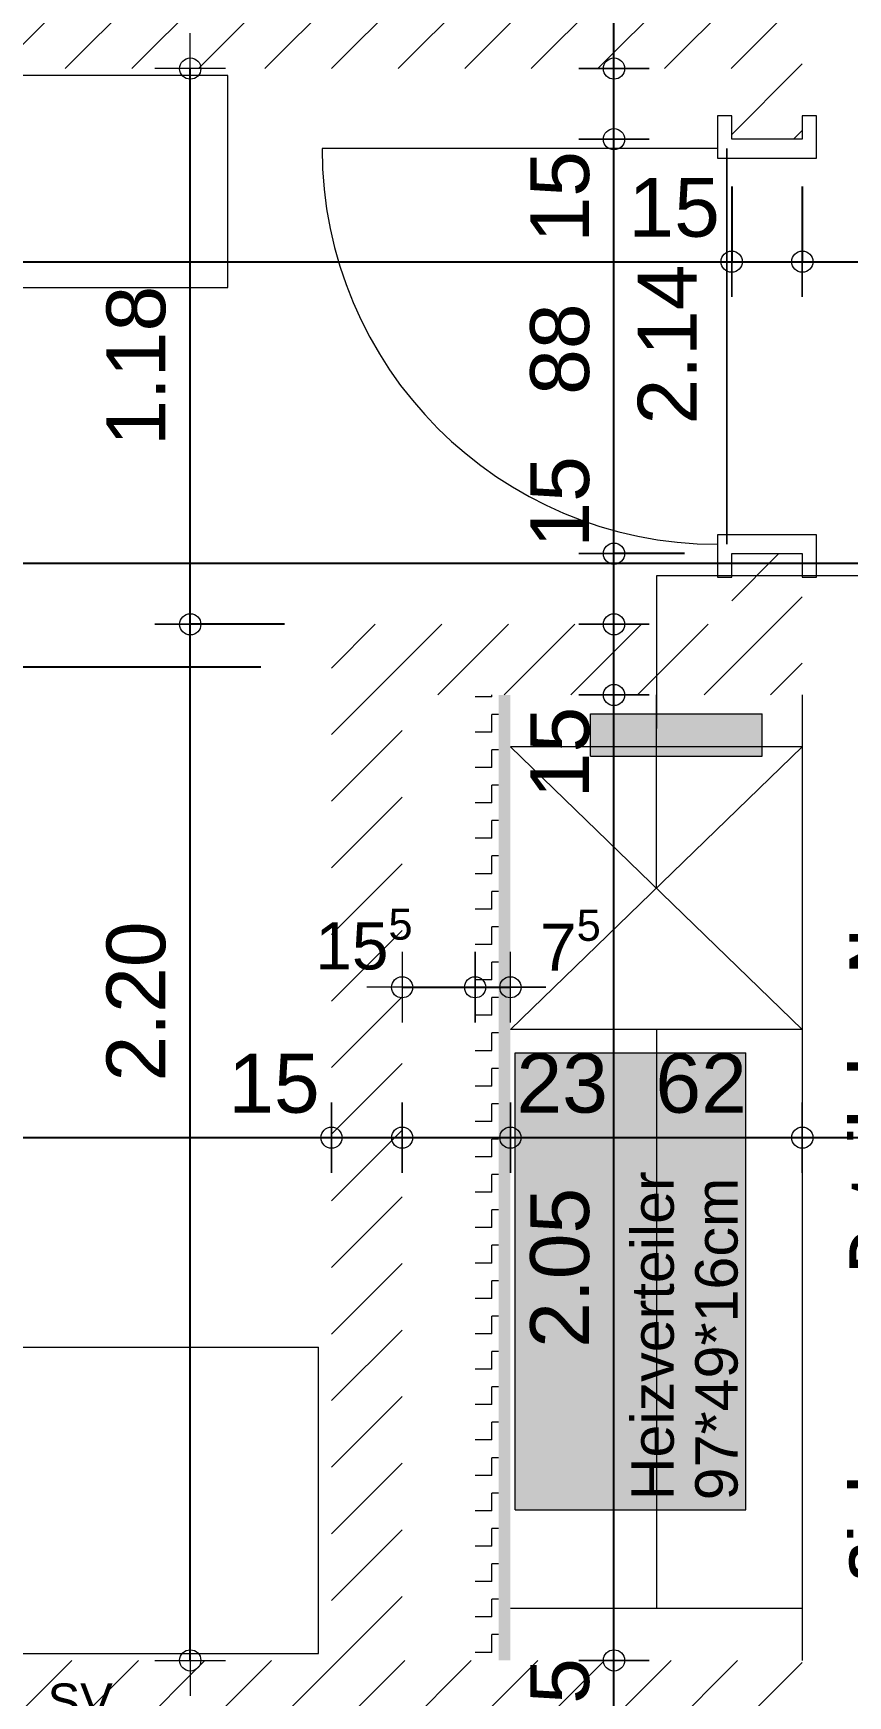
# Model space of a CAD drawing. Header units: metres. Extents: x 2.1 to 55.1, y 135.2 to 164.9.
# Drawn here: x 30.927 to 32.657, y 149.87 to 153.4 of the extents above; entities that cross this region are included whole.
import ezdxf

# ---------------------------------------------------------------- set-up
doc = ezdxf.new("R2010")
doc.units = ezdxf.units.M
doc.header["$PDMODE"] = 65
for name, pattern in [('AUSGEZOGEN', [0]), ('PHANTOM', [63.5, 31.75, -6.35, 6.35, -6.35, 6.35, -6.35]), ('STRICHPUNKT', [25.4, 12.7, -6.35, 0, -6.35]), ('VERDECKT', [9.525, 6.35, -3.175])]:
    doc.linetypes.add(name, pattern=pattern)
doc.layers.add('XR$1$_3808', color=7, linetype='Continuous')
for name, color, linetype, lineweight in [('XR$1$Einbaumoebel', 7, 'AUSGEZOGEN', 18), ('XR$1$Hilfskonstruktion', 180, 'VERDECKT', 13), ('XR$1$Leichtbauwaende', 7, 'AUSGEZOGEN', 18), ('XR$1$Oeffnungsrichtung Tuere', 7, 'AUSGEZOGEN', 13), ('XR$1$Schnittbegrenzung', 7, 'AUSGEZOGEN', 13), ('XR$1$Text Werkplan Ausfuehrung', 7, 'AUSGEZOGEN', 25), ('XR$1$Tuerzarge', 7, 'AUSGEZOGEN', 13), ('XR$1$Wand Mauerwerk tragend', 7, 'AUSGEZOGEN', 35), ('XR$1$Werkplan- Ausfuehrungsmasse', 7, 'AUSGEZOGEN', 13)]:
    doc.layers.add(name, color=color, linetype=linetype, lineweight=lineweight)
for name, color, linetype, lineweight, true_color in [('XR$1$Elektro Text', 7, 'AUSGEZOGEN', 18, 0x656565), ('XR$1$Fachplaner Elektro', 7, 'AUSGEZOGEN', 18, 0x656565), ('XR$1$Fachplaner HLK', 7, 'AUSGEZOGEN', 18, 0x656565), ('XR$1$HLK Text', 7, 'AUSGEZOGEN', 18, 0x656565), ('XR$1$Moebel', 7, 'AUSGEZOGEN', 13, 0xababab), ('XR$1$Sanitaer Text', 7, 'AUSGEZOGEN', 18, 0x656565), ('XR$1$Sanitaer Vermassung', 7, 'AUSGEZOGEN', 18, 0x656565)]:
    doc.layers.add(name, color=color, linetype=linetype, lineweight=lineweight, true_color=true_color)
doc.styles.add('ARIAL', font='ARIAL.TTF')
doc.dimstyles.new('DIMSTYLE_16', dxfattribs={"dimtxt": 0.125, "dimasz": 0.15, "dimexe": 0, "dimexo": 0, "dimgap": 0.0625, "dimtad": 2, "dimdec": 1, "dimlfac": 100, "dimrnd": 0.5, "dimzin": 4, "dimdsep": 46, "dimtxsty": 'ARIAL', "dimblk1": 'ALL_ML_KREIS', "dimblk2": 'ALL_ML_KREIS', "dimsah": 1, "dimcen": 0, "dimclrd": 256, "dimclre": 256, "dimclrt": 256, "dimadec": 0, "dimazin": 0, "dimtfac": 1, "dimtdec": 0, "dimtix": 1, "dimtmove": 2, "dimatfit": 3, "dimfxl": 0, "dimtvp": 1.2, "dimtzin": 0, "dimlwd": 0, "dimlwe": -1, "dimarcsym": 0})
doc.dimstyles.new('DIMSTYLE_18', dxfattribs={"dimtxt": 0.125, "dimasz": 0.15, "dimexe": 0, "dimexo": 0, "dimgap": 0.0625, "dimtad": 2, "dimrnd": 0.005, "dimzin": 4, "dimdsep": 46, "dimtxsty": 'ARIAL', "dimblk1": 'ALL_ML_KREIS', "dimblk2": 'ALL_ML_KREIS', "dimsah": 1, "dimcen": 0, "dimclrd": 256, "dimclre": 256, "dimclrt": 256, "dimadec": 0, "dimazin": 0, "dimtfac": 1, "dimtdec": 0, "dimtix": 1, "dimtmove": 2, "dimatfit": 3, "dimfxl": 0, "dimtzin": 0, "dimlwd": 0, "dimlwe": -1, "dimarcsym": 0})
doc.dimstyles.new('DIMSTYLE_26', dxfattribs={"dimtxt": 0.125, "dimasz": 0.15, "dimexe": 0, "dimexo": 0, "dimgap": 0.0625, "dimtad": 2, "dimdec": 1, "dimlfac": 100, "dimrnd": 0.5, "dimzin": 4, "dimdsep": 46, "dimtxsty": 'ARIAL', "dimblk1": 'ALL_ML_KREIS', "dimblk2": 'ALL_ML_KREIS', "dimsah": 1, "dimcen": 0, "dimclrd": 256, "dimclre": 256, "dimclrt": 256, "dimadec": 0, "dimazin": 0, "dimtfac": 1, "dimtdec": 0, "dimtix": 1, "dimtmove": 2, "dimatfit": 3, "dimfxl": 0, "dimtzin": 0, "dimlwd": 0, "dimlwe": -1, "dimarcsym": 0})
doc.dimstyles.new('DIMSTYLE_3', dxfattribs={"dimtxt": 0.1, "dimasz": 0.15, "dimexe": 0, "dimexo": 0, "dimgap": 0.05, "dimtad": 2, "dimdec": 1, "dimlfac": 100, "dimrnd": 0.5, "dimzin": 4, "dimdsep": 46, "dimtxsty": 'ARIAL', "dimblk1": 'ALL_ML_KREIS', "dimblk2": 'ALL_ML_KREIS', "dimsah": 1, "dimcen": 0, "dimclrd": 240, "dimclre": 240, "dimclrt": 240, "dimadec": 0, "dimazin": 0, "dimtfac": 1, "dimtdec": 0, "dimtix": 1, "dimtmove": 2, "dimatfit": 3, "dimfxl": 0, "dimtvp": 1.2, "dimtzin": 0, "dimlwd": 0, "dimlwe": 13, "dimarcsym": 0})
pattern_1 = [(45, (0, 0), (-0.14142136, 0.14142136), []), (45, (-0.07071, 0.07071), (-0.14142136, 0.14142136), [])]

# ---------------------------------------------------------------- blocks, each defined once
blk = doc.blocks.new('ALL_ML_KREIS')
at = {"color": 0, "linetype": 'ByBlock', "lineweight": -2}
for p, q in [((0, -0.5), (0, 0.5)), ((-1, 0), (0.5, 0))]:
    blk.add_line(p, q, dxfattribs=at)
blk.add_circle((0, 0), 0.15, dxfattribs=at)
blk = doc.blocks.new('*D110')
at = {"layer": 'DEFPOINTS', "transparency": 33554687}
for p in [(31.0909, 153.4747), (30.7909, 153.3247), (32.4109, 153.3247)]:
    blk.add_point(p, dxfattribs=at)
at = {"layer": 'XR$1$Werkplan- Ausfuehrungsmasse', "lineweight": -2, "transparency": 33554687}
for p, q in [((30.7909, 153.4747), (30.7909, 153.4747)), ((30.7909, 153.3247), (30.7909, 153.4747)), ((30.7909, 153.3247), (30.7909, 153.3247))]:
    blk.add_line(p, q, dxfattribs=at)
at = {"layer": 'XR$1$Werkplan- Ausfuehrungsmasse', "transparency": 33554687, "xscale": 0.15, "yscale": 0.15, "zscale": 0.15}
for p, rotation in [((30.7909, 153.4747), 90), ((30.7909, 153.3247), 270)]:
    blk.add_blockref('ALL_ML_KREIS', p, dxfattribs=dict(at, rotation=rotation))
at = {"layer": 'XR$1$Werkplan- Ausfuehrungsmasse', "transparency": 33554687, "insert": (30.6763, 153.2025), "char_height": 0.125, "width": 0.5, "attachment_point": 5, "rotation": 90, "style": 'ARIAL'}
blk.add_mtext('\\A1;{\\A1;{15\\H0.082500;\\S^ ;}}', dxfattribs=at)
blk = doc.blocks.new('*D114')
at = {"layer": 'DEFPOINTS', "transparency": 33554687}
for p in [(31.5609, 152.1447), (31.2609, 149.9447), (31.5609, 149.9447)]:
    blk.add_point(p, dxfattribs=at)
at = {"layer": 'XR$1$Werkplan- Ausfuehrungsmasse', "lineweight": -2, "transparency": 33554687}
for p, q in [((31.4609, 152.1447), (31.2609, 152.1447)), ((31.2609, 149.9447), (31.2609, 152.1447)), ((31.2609, 149.9447), (31.2609, 149.9447))]:
    blk.add_line(p, q, dxfattribs=at)
at = {"layer": 'XR$1$Werkplan- Ausfuehrungsmasse', "transparency": 33554687, "xscale": 0.15, "yscale": 0.15, "zscale": 0.15}
for p, rotation in [((31.2609, 152.1447), 90), ((31.2609, 149.9447), 270)]:
    blk.add_blockref('ALL_ML_KREIS', p, dxfattribs=dict(at, rotation=rotation))
at = {"layer": 'XR$1$Werkplan- Ausfuehrungsmasse', "transparency": 33554687, "insert": (31.1463, 151.3439), "char_height": 0.125, "width": 0.5, "attachment_point": 5, "rotation": 90, "style": 'ARIAL'}
blk.add_mtext('\\A1;{\\A1;{2.20\\H0.082500;\\S^ ;}}', dxfattribs=at)
blk = doc.blocks.new('*D115')
at = {"layer": 'DEFPOINTS', "transparency": 33554687}
for p in [(32.4109, 153.3247), (31.2609, 152.1447), (31.5609, 152.1447)]:
    blk.add_point(p, dxfattribs=at)
at = {"layer": 'XR$1$Werkplan- Ausfuehrungsmasse', "lineweight": -2, "transparency": 33554687}
for p, q in [((31.2609, 153.3247), (31.2609, 153.3247)), ((31.2609, 152.1447), (31.2609, 153.3247)), ((31.4609, 152.1447), (31.2609, 152.1447))]:
    blk.add_line(p, q, dxfattribs=at)
at = {"layer": 'XR$1$Werkplan- Ausfuehrungsmasse', "transparency": 33554687, "xscale": 0.15, "yscale": 0.15, "zscale": 0.15}
for p, rotation in [((31.2609, 153.3247), 90), ((31.2609, 152.1447), 270)]:
    blk.add_blockref('ALL_ML_KREIS', p, dxfattribs=dict(at, rotation=rotation))
at = {"layer": 'XR$1$Werkplan- Ausfuehrungsmasse', "transparency": 33554687, "insert": (31.1463, 152.6936), "char_height": 0.125, "width": 0.5, "attachment_point": 5, "rotation": 90, "style": 'ARIAL'}
blk.add_mtext('\\A1;{\\A1;{1.18\\H0.082500;\\S^ ;}}', dxfattribs=at)
blk = doc.blocks.new('*D116')
at = {"layer": 'DEFPOINTS', "color": 240, "lineweight": 13, "transparency": 33554687}
for p in [(31.7109, 151.9947), (31.8659, 151.9947), (31.7109, 151.374)]:
    blk.add_point(p, dxfattribs=at)
at = {"layer": 'XR$1$Sanitaer Vermassung', "color": 240, "linetype": 'AUSGEZOGEN', "lineweight": -2, "transparency": 33554687}
for p, q in [((31.7109, 151.374), (31.7109, 151.374)), ((31.8659, 151.374), (31.8659, 151.374))]:
    blk.add_line(p, q, dxfattribs=at)
at = {"layer": 'XR$1$Sanitaer Vermassung', "color": 240, "lineweight": -2, "transparency": 33554687}
blk.add_line((31.7109, 151.374), (31.8659, 151.374), dxfattribs=at)
at = {"layer": 'XR$1$Sanitaer Vermassung', "color": 240, "lineweight": 13, "transparency": 33554687, "xscale": 0.15, "yscale": 0.15, "zscale": 0.15, "rotation": 180}
blk.add_blockref('ALL_ML_KREIS', (31.7109, 151.374), dxfattribs=at)
at = {"layer": 'XR$1$Sanitaer Vermassung', "color": 240, "lineweight": 13, "transparency": 33554687, "xscale": 0.15, "yscale": 0.15, "zscale": 0.15}
blk.add_blockref('ALL_ML_KREIS', (31.8659, 151.374), dxfattribs=at)
at = {"layer": 'XR$1$Sanitaer Vermassung', "color": 240, "lineweight": 13, "transparency": 33554687, "insert": (31.6298, 151.4757), "char_height": 0.1, "width": 0.4, "attachment_point": 5, "style": 'ARIAL'}
blk.add_mtext('\\A1;{\\A1;{15\\H0.066000;\\S5^ ;}}', dxfattribs=at)
blk = doc.blocks.new('*D117')
at = {"layer": 'DEFPOINTS', "color": 240, "lineweight": 13, "transparency": 33554687}
for p in [(31.8659, 151.9947), (31.9409, 151.9947), (31.8659, 151.374)]:
    blk.add_point(p, dxfattribs=at)
at = {"layer": 'XR$1$Sanitaer Vermassung', "color": 240, "linetype": 'AUSGEZOGEN', "lineweight": -2, "transparency": 33554687}
for p, q in [((31.8659, 151.374), (31.8659, 151.374)), ((31.9409, 151.374), (31.9409, 151.374))]:
    blk.add_line(p, q, dxfattribs=at)
at = {"layer": 'XR$1$Sanitaer Vermassung', "color": 240, "lineweight": -2, "transparency": 33554687}
blk.add_line((31.8659, 151.374), (31.9409, 151.374), dxfattribs=at)
at = {"layer": 'XR$1$Sanitaer Vermassung', "color": 240, "lineweight": 13, "transparency": 33554687, "xscale": 0.15, "yscale": 0.15, "zscale": 0.15, "rotation": 180}
blk.add_blockref('ALL_ML_KREIS', (31.8659, 151.374), dxfattribs=at)
at = {"layer": 'XR$1$Sanitaer Vermassung', "color": 240, "lineweight": 13, "transparency": 33554687, "xscale": 0.15, "yscale": 0.15, "zscale": 0.15}
blk.add_blockref('ALL_ML_KREIS', (31.9409, 151.374), dxfattribs=at)
at = {"layer": 'XR$1$Sanitaer Vermassung', "color": 240, "lineweight": 13, "transparency": 33554687, "insert": (32.0684, 151.474), "char_height": 0.1, "width": 0.3, "attachment_point": 5, "style": 'ARIAL'}
blk.add_mtext('\\A1;{\\A1;{7\\H0.066000;\\S5^ ;}}', dxfattribs=at)
blk = doc.blocks.new('*D206')
at = {"layer": 'DEFPOINTS', "transparency": 33554687}
for p in [(32.4109, 153.1747), (28.9109, 152.9147), (28.9109, 152.3247)]:
    blk.add_point(p, dxfattribs=at)
at = {"layer": 'XR$1$Werkplan- Ausfuehrungsmasse', "lineweight": -2, "transparency": 33554687}
for p, q in [((32.4109, 153.0742), (32.4109, 152.9147)), ((28.9109, 152.9147), (28.9109, 152.9147)), ((28.9109, 152.9147), (32.4109, 152.9147))]:
    blk.add_line(p, q, dxfattribs=at)
at = {"layer": 'XR$1$Werkplan- Ausfuehrungsmasse', "transparency": 33554687, "xscale": 0.15, "yscale": 0.15, "zscale": 0.15, "rotation": 180}
blk.add_blockref('ALL_ML_KREIS', (28.9109, 152.9147), dxfattribs=at)
at = {"layer": 'XR$1$Werkplan- Ausfuehrungsmasse', "transparency": 33554687, "xscale": 0.15, "yscale": 0.15, "zscale": 0.15}
blk.add_blockref('ALL_ML_KREIS', (32.4109, 152.9147), dxfattribs=at)
at = {"layer": 'XR$1$Werkplan- Ausfuehrungsmasse', "transparency": 33554687, "insert": (30.6702, 153.0294), "char_height": 0.125, "width": 0.5, "attachment_point": 5, "style": 'ARIAL'}
blk.add_mtext('\\A1;{\\A1;{3.50\\H0.082500;\\S^ ;}}', dxfattribs=at)
blk = doc.blocks.new('*D207')
at = {"layer": 'DEFPOINTS', "transparency": 33554687}
for p in [(32.4109, 153.1747), (32.5609, 153.1747), (32.4109, 152.9147)]:
    blk.add_point(p, dxfattribs=at)
at = {"layer": 'XR$1$Werkplan- Ausfuehrungsmasse', "lineweight": -2, "transparency": 33554687}
for p, q in [((32.4109, 153.0742), (32.4109, 152.9147)), ((32.5609, 153.0742), (32.5609, 152.9147)), ((32.4109, 152.9147), (32.5609, 152.9147))]:
    blk.add_line(p, q, dxfattribs=at)
at = {"layer": 'XR$1$Werkplan- Ausfuehrungsmasse', "transparency": 33554687, "xscale": 0.15, "yscale": 0.15, "zscale": 0.15, "rotation": 180}
blk.add_blockref('ALL_ML_KREIS', (32.4109, 152.9147), dxfattribs=at)
at = {"layer": 'XR$1$Werkplan- Ausfuehrungsmasse', "transparency": 33554687, "xscale": 0.15, "yscale": 0.15, "zscale": 0.15}
blk.add_blockref('ALL_ML_KREIS', (32.5609, 152.9147), dxfattribs=at)
at = {"layer": 'XR$1$Werkplan- Ausfuehrungsmasse', "transparency": 33554687, "insert": (32.2887, 153.0293), "char_height": 0.125, "width": 0.5, "attachment_point": 5, "style": 'ARIAL'}
blk.add_mtext('\\A1;{\\A1;{15\\H0.082500;\\S^ ;}}', dxfattribs=at)
blk = doc.blocks.new('*D208')
at = {"layer": 'DEFPOINTS', "transparency": 33554687}
for p in [(33.7909, 154.0947), (32.5609, 153.1747), (32.5609, 152.9147)]:
    blk.add_point(p, dxfattribs=at)
at = {"layer": 'XR$1$Werkplan- Ausfuehrungsmasse', "lineweight": -2, "transparency": 33554687}
for p, q in [((32.5609, 153.0742), (32.5609, 152.9147)), ((32.5609, 152.9147), (33.7909, 152.9147)), ((33.7909, 152.9147), (33.7909, 152.9147))]:
    blk.add_line(p, q, dxfattribs=at)
at = {"layer": 'XR$1$Werkplan- Ausfuehrungsmasse', "transparency": 33554687, "xscale": 0.15, "yscale": 0.15, "zscale": 0.15, "rotation": 180}
blk.add_blockref('ALL_ML_KREIS', (32.5609, 152.9147), dxfattribs=at)
at = {"layer": 'XR$1$Werkplan- Ausfuehrungsmasse', "transparency": 33554687, "xscale": 0.15, "yscale": 0.15, "zscale": 0.15}
blk.add_blockref('ALL_ML_KREIS', (33.7909, 152.9147), dxfattribs=at)
at = {"layer": 'XR$1$Werkplan- Ausfuehrungsmasse', "transparency": 33554687, "insert": (33.1849, 153.0294), "char_height": 0.125, "width": 0.5, "attachment_point": 5, "style": 'ARIAL'}
blk.add_mtext('\\A1;{\\A1;{1.23\\H0.082500;\\S^ ;}}', dxfattribs=at)
blk = doc.blocks.new('*D449')
at = {"layer": 'DEFPOINTS', "transparency": 33554687}
for p in [(28.9109, 151.0547), (28.9109, 150.9247), (31.5609, 149.9447)]:
    blk.add_point(p, dxfattribs=at)
at = {"layer": 'XR$1$Werkplan- Ausfuehrungsmasse', "lineweight": -2, "transparency": 33554687}
for p, q in [((28.9109, 151.0547), (28.9109, 151.0547)), ((28.9109, 151.0547), (31.5609, 151.0547)), ((31.5609, 151.0547), (31.5609, 151.0547))]:
    blk.add_line(p, q, dxfattribs=at)
at = {"layer": 'XR$1$Werkplan- Ausfuehrungsmasse', "transparency": 33554687, "xscale": 0.15, "yscale": 0.15, "zscale": 0.15, "rotation": 180}
blk.add_blockref('ALL_ML_KREIS', (28.9109, 151.0547), dxfattribs=at)
at = {"layer": 'XR$1$Werkplan- Ausfuehrungsmasse', "transparency": 33554687, "xscale": 0.15, "yscale": 0.15, "zscale": 0.15}
blk.add_blockref('ALL_ML_KREIS', (31.5609, 151.0547), dxfattribs=at)
at = {"layer": 'XR$1$Werkplan- Ausfuehrungsmasse', "transparency": 33554687, "insert": (30.392, 151.1693), "char_height": 0.125, "width": 0.5, "attachment_point": 5, "style": 'ARIAL'}
blk.add_mtext('\\A1;{\\A1;{2.65\\H0.082500;\\S^ ;}}', dxfattribs=at)
blk = doc.blocks.new('*D450')
at = {"layer": 'DEFPOINTS', "transparency": 33554687}
for p in [(31.7109, 151.9947), (31.5609, 151.0547), (31.5609, 149.9447)]:
    blk.add_point(p, dxfattribs=at)
at = {"layer": 'XR$1$Werkplan- Ausfuehrungsmasse', "lineweight": -2, "transparency": 33554687}
for p, q in [((31.5609, 151.0547), (31.5609, 151.0547)), ((31.5609, 151.0547), (31.7109, 151.0547)), ((31.7109, 151.0547), (31.7109, 151.0547))]:
    blk.add_line(p, q, dxfattribs=at)
at = {"layer": 'XR$1$Werkplan- Ausfuehrungsmasse', "transparency": 33554687, "xscale": 0.15, "yscale": 0.15, "zscale": 0.15, "rotation": 180}
blk.add_blockref('ALL_ML_KREIS', (31.5609, 151.0547), dxfattribs=at)
at = {"layer": 'XR$1$Werkplan- Ausfuehrungsmasse', "transparency": 33554687, "xscale": 0.15, "yscale": 0.15, "zscale": 0.15}
blk.add_blockref('ALL_ML_KREIS', (31.7109, 151.0547), dxfattribs=at)
at = {"layer": 'XR$1$Werkplan- Ausfuehrungsmasse', "transparency": 33554687, "insert": (31.4387, 151.1693), "char_height": 0.125, "width": 0.5, "attachment_point": 5, "style": 'ARIAL'}
blk.add_mtext('\\A1;{\\A1;{15\\H0.082500;\\S^ ;}}', dxfattribs=at)
blk = doc.blocks.new('*D451')
at = {"layer": 'DEFPOINTS', "transparency": 33554687}
for p in [(31.7109, 151.9947), (31.9409, 151.9947), (31.7109, 151.0547)]:
    blk.add_point(p, dxfattribs=at)
at = {"layer": 'XR$1$Werkplan- Ausfuehrungsmasse', "lineweight": -2, "transparency": 33554687}
for p, q in [((31.7109, 151.0547), (31.7109, 151.0547)), ((31.7109, 151.0547), (31.9409, 151.0547)), ((31.9409, 151.0547), (31.9409, 151.0547))]:
    blk.add_line(p, q, dxfattribs=at)
at = {"layer": 'XR$1$Werkplan- Ausfuehrungsmasse', "transparency": 33554687, "xscale": 0.15, "yscale": 0.15, "zscale": 0.15, "rotation": 180}
blk.add_blockref('ALL_ML_KREIS', (31.7109, 151.0547), dxfattribs=at)
at = {"layer": 'XR$1$Werkplan- Ausfuehrungsmasse', "transparency": 33554687, "xscale": 0.15, "yscale": 0.15, "zscale": 0.15}
blk.add_blockref('ALL_ML_KREIS', (31.9409, 151.0547), dxfattribs=at)
at = {"layer": 'XR$1$Werkplan- Ausfuehrungsmasse', "transparency": 33554687, "insert": (32.0509, 151.1694), "char_height": 0.125, "width": 0.5, "attachment_point": 5, "style": 'ARIAL'}
blk.add_mtext('\\A1;{\\A1;{23\\H0.082500;\\S^ ;}}', dxfattribs=at)
blk = doc.blocks.new('*D452')
at = {"layer": 'DEFPOINTS', "transparency": 33554687}
for p in [(31.9409, 151.9947), (32.5609, 151.9947), (31.9409, 151.0547)]:
    blk.add_point(p, dxfattribs=at)
at = {"layer": 'XR$1$Werkplan- Ausfuehrungsmasse', "lineweight": -2, "transparency": 33554687}
for p, q in [((31.9409, 151.0547), (31.9409, 151.0547)), ((31.9409, 151.0547), (32.5609, 151.0547)), ((32.5609, 151.0547), (32.5609, 151.0547))]:
    blk.add_line(p, q, dxfattribs=at)
at = {"layer": 'XR$1$Werkplan- Ausfuehrungsmasse', "transparency": 33554687, "xscale": 0.15, "yscale": 0.15, "zscale": 0.15, "rotation": 180}
blk.add_blockref('ALL_ML_KREIS', (31.9409, 151.0547), dxfattribs=at)
at = {"layer": 'XR$1$Werkplan- Ausfuehrungsmasse', "transparency": 33554687, "xscale": 0.15, "yscale": 0.15, "zscale": 0.15}
blk.add_blockref('ALL_ML_KREIS', (32.5609, 151.0547), dxfattribs=at)
at = {"layer": 'XR$1$Werkplan- Ausfuehrungsmasse', "transparency": 33554687, "insert": (32.3459, 151.1693), "char_height": 0.125, "width": 0.5, "attachment_point": 5, "style": 'ARIAL'}
blk.add_mtext('\\A1;{\\A1;{62\\H0.082500;\\S^ ;}}', dxfattribs=at)
blk = doc.blocks.new('*D453')
at = {"layer": 'DEFPOINTS', "transparency": 33554687}
for p in [(32.5609, 151.9947), (32.5609, 151.0547), (33.7909, 150.9247)]:
    blk.add_point(p, dxfattribs=at)
at = {"layer": 'XR$1$Werkplan- Ausfuehrungsmasse', "lineweight": -2, "transparency": 33554687}
for p, q in [((32.5609, 151.0547), (32.5609, 151.0547)), ((32.5609, 151.0547), (33.7909, 151.0547)), ((33.7909, 151.0547), (33.7909, 151.0547))]:
    blk.add_line(p, q, dxfattribs=at)
at = {"layer": 'XR$1$Werkplan- Ausfuehrungsmasse', "transparency": 33554687, "xscale": 0.15, "yscale": 0.15, "zscale": 0.15, "rotation": 180}
blk.add_blockref('ALL_ML_KREIS', (32.5609, 151.0547), dxfattribs=at)
at = {"layer": 'XR$1$Werkplan- Ausfuehrungsmasse', "transparency": 33554687, "xscale": 0.15, "yscale": 0.15, "zscale": 0.15}
blk.add_blockref('ALL_ML_KREIS', (33.7909, 151.0547), dxfattribs=at)
at = {"layer": 'XR$1$Werkplan- Ausfuehrungsmasse', "transparency": 33554687, "insert": (33.1849, 151.1694), "char_height": 0.125, "width": 0.5, "attachment_point": 5, "style": 'ARIAL'}
blk.add_mtext('\\A1;{\\A1;{1.23\\H0.082500;\\S^ ;}}', dxfattribs=at)
blk = doc.blocks.new('*D660')
at = {"layer": 'DEFPOINTS', "transparency": 33554687}
for p in [(32.5404, 149.9447), (32.1609, 149.7947), (32.5609, 149.7947)]:
    blk.add_point(p, dxfattribs=at)
at = {"layer": 'XR$1$Werkplan- Ausfuehrungsmasse', "lineweight": -2, "transparency": 33554687}
for p, q in [((32.1609, 149.9447), (32.1609, 149.9447)), ((32.1609, 149.7947), (32.1609, 149.9447)), ((32.1609, 149.7947), (32.1609, 149.7947))]:
    blk.add_line(p, q, dxfattribs=at)
at = {"layer": 'XR$1$Werkplan- Ausfuehrungsmasse', "transparency": 33554687, "xscale": 0.15, "yscale": 0.15, "zscale": 0.15}
for p, rotation in [((32.1609, 149.9447), 90), ((32.1609, 149.7947), 270)]:
    blk.add_blockref('ALL_ML_KREIS', p, dxfattribs=dict(at, rotation=rotation))
at = {"layer": 'XR$1$Werkplan- Ausfuehrungsmasse', "transparency": 33554687, "insert": (32.0463, 149.8525), "char_height": 0.125, "width": 0.5, "attachment_point": 5, "rotation": 90, "style": 'ARIAL'}
blk.add_mtext('\\A1;{\\A1;{15\\H0.082500;\\S^ ;}}', dxfattribs=at)
blk = doc.blocks.new('*D661')
at = {"layer": 'DEFPOINTS', "transparency": 33554687}
for p in [(32.5609, 151.9947), (32.1609, 149.9447), (32.5404, 149.9447)]:
    blk.add_point(p, dxfattribs=at)
at = {"layer": 'XR$1$Werkplan- Ausfuehrungsmasse', "lineweight": -2, "transparency": 33554687}
for p, q in [((32.1609, 151.9947), (32.1609, 151.9947)), ((32.1609, 149.9447), (32.1609, 151.9947)), ((32.1609, 149.9447), (32.1609, 149.9447))]:
    blk.add_line(p, q, dxfattribs=at)
at = {"layer": 'XR$1$Werkplan- Ausfuehrungsmasse', "transparency": 33554687, "xscale": 0.15, "yscale": 0.15, "zscale": 0.15}
for p, rotation in [((32.1609, 151.9947), 90), ((32.1609, 149.9447), 270)]:
    blk.add_blockref('ALL_ML_KREIS', p, dxfattribs=dict(at, rotation=rotation))
at = {"layer": 'XR$1$Werkplan- Ausfuehrungsmasse', "transparency": 33554687, "insert": (32.0463, 150.7783), "char_height": 0.125, "width": 0.5, "attachment_point": 5, "rotation": 90, "style": 'ARIAL'}
blk.add_mtext('\\A1;{\\A1;{2.05\\H0.082500;\\S^ ;}}', dxfattribs=at)
blk = doc.blocks.new('*D662')
at = {"layer": 'DEFPOINTS', "transparency": 33554687}
for p in [(32.4109, 152.1447), (32.1609, 151.9947), (32.5609, 151.9947)]:
    blk.add_point(p, dxfattribs=at)
at = {"layer": 'XR$1$Werkplan- Ausfuehrungsmasse', "lineweight": -2, "transparency": 33554687}
for p, q in [((32.1609, 152.1447), (32.1609, 152.1447)), ((32.1609, 151.9947), (32.1609, 152.1447)), ((32.1609, 151.9947), (32.1609, 151.9947))]:
    blk.add_line(p, q, dxfattribs=at)
at = {"layer": 'XR$1$Werkplan- Ausfuehrungsmasse', "transparency": 33554687, "xscale": 0.15, "yscale": 0.15, "zscale": 0.15}
for p, rotation in [((32.1609, 152.1447), 90), ((32.1609, 151.9947), 270)]:
    blk.add_blockref('ALL_ML_KREIS', p, dxfattribs=dict(at, rotation=rotation))
at = {"layer": 'XR$1$Werkplan- Ausfuehrungsmasse', "transparency": 33554687, "insert": (32.0463, 151.8725), "char_height": 0.125, "width": 0.5, "attachment_point": 5, "rotation": 90, "style": 'ARIAL'}
blk.add_mtext('\\A1;{\\A1;{15\\H0.082500;\\S^ ;}}', dxfattribs=at)
blk = doc.blocks.new('*D663')
at = {"layer": 'DEFPOINTS', "transparency": 33554687}
for p in [(32.4109, 152.2947), (32.1609, 152.1447), (32.4109, 152.1447)]:
    blk.add_point(p, dxfattribs=at)
at = {"layer": 'XR$1$Werkplan- Ausfuehrungsmasse', "lineweight": -2, "transparency": 33554687}
for p, q in [((32.3109, 152.2947), (32.1609, 152.2947)), ((32.1609, 152.1447), (32.1609, 152.2947)), ((32.1609, 152.1447), (32.1609, 152.1447))]:
    blk.add_line(p, q, dxfattribs=at)
at = {"layer": 'XR$1$Werkplan- Ausfuehrungsmasse', "transparency": 33554687, "xscale": 0.15, "yscale": 0.15, "zscale": 0.15}
for p, rotation in [((32.1609, 152.2947), 90), ((32.1609, 152.1447), 270)]:
    blk.add_blockref('ALL_ML_KREIS', p, dxfattribs=dict(at, rotation=rotation))
at = {"layer": 'XR$1$Werkplan- Ausfuehrungsmasse', "transparency": 33554687, "insert": (32.0463, 152.4047), "char_height": 0.125, "width": 0.5, "attachment_point": 5, "rotation": 90, "style": 'ARIAL'}
blk.add_mtext('\\A1;{\\A1;{15\\H0.082500;\\S^ ;}}', dxfattribs=at)
blk = doc.blocks.new('*D664')
at = {"layer": 'DEFPOINTS', "transparency": 33554687}
for p in [(32.4109, 153.1747), (32.1609, 152.2947), (32.4109, 152.2947)]:
    blk.add_point(p, dxfattribs=at)
at = {"layer": 'XR$1$Werkplan- Ausfuehrungsmasse', "lineweight": -2, "transparency": 33554687}
for p, q in [((32.1609, 153.1747), (32.1609, 153.1747)), ((32.1609, 152.2947), (32.1609, 153.1747)), ((32.3109, 152.2947), (32.1609, 152.2947))]:
    blk.add_line(p, q, dxfattribs=at)
at = {"layer": 'XR$1$Werkplan- Ausfuehrungsmasse', "transparency": 33554687, "xscale": 0.15, "yscale": 0.15, "zscale": 0.15}
for p, rotation in [((32.1609, 153.1747), 90), ((32.1609, 152.2947), 270)]:
    blk.add_blockref('ALL_ML_KREIS', p, dxfattribs=dict(at, rotation=rotation))
at = {"layer": 'XR$1$Werkplan- Ausfuehrungsmasse', "transparency": 33554687, "insert": (32.2114, 152.569), "char_height": 0.125, "width": 0.00625, "attachment_point": 1, "rotation": 90, "line_spacing_factor": 0.60241, "style": 'ARIAL'}
blk.add_mtext('\\A1;{2.14\\H0.082500;\\S^ ;}', dxfattribs=at)
at = {"layer": 'XR$1$Werkplan- Ausfuehrungsmasse', "transparency": 33554687, "insert": (32.0463, 152.7289), "char_height": 0.125, "width": 0.5, "attachment_point": 5, "rotation": 90, "style": 'ARIAL'}
blk.add_mtext('\\A1;{\\A1;{88\\H0.082500;\\S^ ;}}', dxfattribs=at)
blk = doc.blocks.new('*D665')
at = {"layer": 'DEFPOINTS', "transparency": 33554687}
for p in [(32.4109, 153.3247), (32.1609, 153.1747), (32.4109, 153.1747)]:
    blk.add_point(p, dxfattribs=at)
at = {"layer": 'XR$1$Werkplan- Ausfuehrungsmasse', "lineweight": -2, "transparency": 33554687}
for p, q in [((32.1609, 153.3247), (32.1609, 153.3247)), ((32.1609, 153.1747), (32.1609, 153.3247)), ((32.1609, 153.1747), (32.1609, 153.1747))]:
    blk.add_line(p, q, dxfattribs=at)
at = {"layer": 'XR$1$Werkplan- Ausfuehrungsmasse', "transparency": 33554687, "xscale": 0.15, "yscale": 0.15, "zscale": 0.15}
for p, rotation in [((32.1609, 153.3247), 90), ((32.1609, 153.1747), 270)]:
    blk.add_blockref('ALL_ML_KREIS', p, dxfattribs=dict(at, rotation=rotation))
at = {"layer": 'XR$1$Werkplan- Ausfuehrungsmasse', "transparency": 33554687, "insert": (32.0463, 153.0525), "char_height": 0.125, "width": 0.5, "attachment_point": 5, "rotation": 90, "style": 'ARIAL'}
blk.add_mtext('\\A1;{\\A1;{15\\H0.082500;\\S^ ;}}', dxfattribs=at)
blk = doc.blocks.new('*D666')
at = {"layer": 'DEFPOINTS', "transparency": 33554687}
for p in [(31.2409, 153.4747), (32.1609, 153.3247), (32.4109, 153.3247)]:
    blk.add_point(p, dxfattribs=at)
at = {"layer": 'XR$1$Werkplan- Ausfuehrungsmasse', "lineweight": -2, "transparency": 33554687}
for p, q in [((32.1609, 153.4747), (32.1609, 153.4747)), ((32.1609, 153.3247), (32.1609, 153.4747)), ((32.1609, 153.3247), (32.1609, 153.3247))]:
    blk.add_line(p, q, dxfattribs=at)
at = {"layer": 'XR$1$Werkplan- Ausfuehrungsmasse', "transparency": 33554687, "xscale": 0.15, "yscale": 0.15, "zscale": 0.15}
for p, rotation in [((32.1609, 153.4747), 90), ((32.1609, 153.3247), 270)]:
    blk.add_blockref('ALL_ML_KREIS', p, dxfattribs=dict(at, rotation=rotation))
at = {"layer": 'XR$1$Werkplan- Ausfuehrungsmasse', "transparency": 33554687, "insert": (32.0463, 153.5847), "char_height": 0.125, "width": 0.5, "attachment_point": 5, "rotation": 90, "style": 'ARIAL'}
blk.add_mtext('\\A1;{\\A1;{15\\H0.082500;\\S^ ;}}', dxfattribs=at)

msp = doc.modelspace()

# ---------------------------------------------------------------- hatches: boundary and pattern name
at = {"layer": 'XR$1$Fachplaner Elektro', "linetype": 'AUSGEZOGEN', "true_color": 0xfff5eb, "transparency": 33554687}
msp.add_hatch(color=7, dxfattribs=at).paths.add_polyline_path([(32.1109, 151.9547), (32.1109, 151.8647), (32.4759, 151.8647), (32.4759, 151.9547)])
at = {"layer": 'XR$1$Fachplaner HLK', "linetype": 'AUSGEZOGEN', "true_color": 0xffebeb, "transparency": 33554687}
msp.add_hatch(color=7, dxfattribs=at).paths.add_polyline_path([(31.9509, 150.2647), (32.4409, 150.2647), (32.4409, 151.2347), (31.9509, 151.2347)])
at = {"layer": 'XR$1$Leichtbauwaende', "lineweight": 13, "transparency": 33554687}
h = msp.add_hatch(dxfattribs=at)
h.set_pattern_fill('MUSTER', color=256, scale=0.037575, angle=90, style=0, pattern_type=2)
h.set_pattern_definition([(90, (-0.07515, 0.07515), (-0.037575, 0.037575), [0.037575, -0.037575]), (180, (-0.07515, 0.07515), (-0.037575, -0.037575), [0.037575, -0.037575])])
h.paths.add_polyline_path([(31.9159, 149.9447), (31.9159, 151.9947), (31.8659, 151.9947), (31.8659, 149.9447)], flags=0)
at = {"layer": 'XR$1$Leichtbauwaende', "lineweight": 13, "true_color": 0xc7c7c7, "transparency": 33554687}
msp.add_hatch(color=9, dxfattribs=at).paths.add_polyline_path([(31.9409, 149.9447), (31.9409, 151.9947), (31.9159, 151.9947), (31.9159, 149.9447)])
at = {"layer": 'XR$1$Wand Mauerwerk tragend', "lineweight": 13, "transparency": 33554687}
h = msp.add_hatch(dxfattribs=at)
h.set_pattern_fill('SCHRAFFUR_1', color=256, scale=0.05, style=0, pattern_type=2)
h.set_pattern_definition(pattern_1)
h.paths.add_polyline_path([(32.5609, 153.4747), (28.9109, 153.4747), (28.9109, 153.3247), (32.5609, 153.3247)], flags=0)
h = msp.add_hatch(dxfattribs=at)
h.set_pattern_fill('SCHRAFFUR_1', color=256, scale=0.05, style=0, pattern_type=2)
h.set_pattern_definition(pattern_1)
h.paths.add_polyline_path([(32.4109, 153.3247), (32.4109, 153.1747), (32.5609, 153.1747), (32.5609, 153.3247)], flags=0)
h = msp.add_hatch(dxfattribs=at)
h.set_pattern_fill('SCHRAFFUR_1', color=256, scale=0.05, style=0, pattern_type=2)
h.set_pattern_definition(pattern_1)
h.paths.add_polyline_path([(32.5609, 152.1447), (32.5609, 152.2947), (32.4109, 152.2947), (32.4109, 152.1447)], flags=0)
h = msp.add_hatch(dxfattribs=at)
h.set_pattern_fill('SCHRAFFUR_1', color=256, scale=0.05, style=0, pattern_type=2)
h.set_pattern_definition(pattern_1)
h.paths.add_polyline_path([(31.7109, 149.9447), (31.7109, 152.1447), (31.5609, 152.1447), (31.5609, 149.9447)], flags=0)
h = msp.add_hatch(dxfattribs=at)
h.set_pattern_fill('SCHRAFFUR_1', color=256, scale=0.05, style=0, pattern_type=2)
h.set_pattern_definition(pattern_1)
h.paths.add_polyline_path([(32.5609, 152.1447), (31.7109, 152.1447), (31.7109, 151.9947), (32.5609, 151.9947)], flags=0)
h = msp.add_hatch(dxfattribs=at)
h.set_pattern_fill('SCHRAFFUR_1', color=256, scale=0.05, style=0, pattern_type=2)
h.set_pattern_definition(pattern_1)
h.paths.add_polyline_path([(28.9109, 149.7947), (32.5609, 149.7947), (32.5609, 149.9447), (28.9109, 149.9447)], flags=0)

# ---------------------------------------------------------------- linework, layer by layer
at = {"layer": 'XR$1$_3808', "color": 22, "linetype": 'AUSGEZOGEN', "lineweight": 13, "transparency": 33554687}
msp.add_3dface([(32.4009, 153.1547), (32.4009, 152.3147), (32.4009, 152.3147, 2.12), (32.4009, 153.1547, 2.12)], dxfattribs=at)
at = {"layer": 'XR$1$Einbaumoebel', "transparency": 33554687}
for p, q in [((32.5609, 151.9947), (32.5609, 149.9447)), ((32.5609, 151.8847), (31.9409, 151.8847)), ((31.9409, 151.2847), (32.5609, 151.8847)), ((31.9409, 151.8847), (32.5609, 151.2847)), ((32.5609, 151.2847), (31.9409, 151.2847)), ((32.5609, 150.0547), (31.9409, 150.0547))]:
    msp.add_line(p, q, dxfattribs=at)
at = {"layer": 'XR$1$Einbaumoebel', "linetype": 'PHANTOM', "transparency": 33554687}
msp.add_line((32.2509, 151.2847), (32.2509, 150.0547), dxfattribs=at)
at = {"layer": 'XR$1$Elektro Text', "color": 40, "linetype": 'AUSGEZOGEN', "lineweight": 13, "transparency": 33554687}
for p, q in [((33.1992, 152.2477), (32.2509, 152.2477)), ((32.2509, 152.2477), (32.2509, 151.9232))]:
    msp.add_line(p, q, dxfattribs=at)
at = {"layer": 'XR$1$Fachplaner Elektro', "color": 40, "linetype": 'VERDECKT', "transparency": 33554687}
for p, q in [((32.1109, 151.9547), (32.4759, 151.9547)), ((32.1109, 151.8647), (32.1109, 151.9547)), ((32.4759, 151.8647), (32.4759, 151.9547)), ((32.1109, 151.8647), (32.4759, 151.8647))]:
    msp.add_line(p, q, dxfattribs=at)
at = {"layer": 'XR$1$Fachplaner HLK', "color": 240, "linetype": 'VERDECKT', "transparency": 33554687}
for p, q in [((31.9509, 150.2647), (31.9509, 151.2347)), ((31.9509, 151.2347), (32.4409, 151.2347)), ((32.4409, 150.2647), (32.4409, 151.2347)), ((31.9509, 150.2647), (32.4409, 150.2647))]:
    msp.add_line(p, q, dxfattribs=at)
at = {"layer": 'XR$1$Hilfskonstruktion', "transparency": 33554687}
msp.add_line((32.2509, 151.5847), (32.2509, 151.9947), dxfattribs=at)
at = {"layer": 'XR$1$Moebel', "transparency": 33554687}
for p, q in [((31.3409, 153.3097), (30.8909, 153.3097)), ((31.3409, 152.8597), (31.3409, 153.3097)), ((30.8909, 152.8597), (31.3409, 152.8597)), ((28.9334, 150.6097), (31.5334, 150.6097)), ((31.5334, 149.9597), (31.5334, 150.6097)), ((28.9334, 149.9597), (31.5334, 149.9597))]:
    msp.add_line(p, q, dxfattribs=at)
at = {"layer": 'XR$1$Oeffnungsrichtung Tuere', "transparency": 33554687}
msp.add_line((32.3809, 153.1547), (31.5409, 153.1547), dxfattribs=at)
msp.add_arc((32.3809, 153.1547), 0.84, 180, 270, dxfattribs=at)
at = {"layer": 'XR$1$Schnittbegrenzung', "color": 14, "linetype": 'STRICHPUNKT', "lineweight": 25, "true_color": 0xb20000, "transparency": 33554687}
msp.add_line((23.5509, 152.2747), (49.1589, 152.2747), dxfattribs=at)
at = {"layer": 'XR$1$Schnittbegrenzung', "color": 27, "linetype": 'STRICHPUNKT', "lineweight": 25, "true_color": 0x825028, "transparency": 33554687}
msp.add_line((25.4609, 152.0547), (31.4109, 152.0547), dxfattribs=at)
at = {"layer": 'XR$1$Tuerzarge', "transparency": 33554687}
for points in [[(32.4859, 153.1747), (32.4109, 153.1747), (32.4109, 153.2247), (32.3809, 153.2247), (32.3809, 153.1347), (32.5909, 153.1347), (32.5909, 153.2247), (32.5609, 153.2247), (32.5609, 153.1747), (32.4859, 153.1747)], [(32.4859, 152.3347), (32.3809, 152.3347), (32.3809, 152.2447), (32.4109, 152.2447), (32.4109, 152.2947), (32.5609, 152.2947), (32.5609, 152.2447), (32.5909, 152.2447), (32.5909, 152.3347), (32.4859, 152.3347)]]:
    msp.add_lwpolyline(points, close=True, dxfattribs=at)

# ---------------------------------------------------------------- texts
at = {"layer": 'XR$1$HLK Text', "color": 240, "linetype": 'AUSGEZOGEN', "transparency": 33554687, "insert": (32.1979, 150.2847), "char_height": 0.09, "width": 0.748764, "attachment_point": 1, "rotation": 90, "line_spacing_factor": 0.903614, "style": 'ARIAL'}
msp.add_mtext('\\A1;{\\fArial|i0|b0;\\H0.090000;\\W1.000000;\\C240;Heizverteiler}\\P{\\fArial|i0|b0;\\H0.090000;\\W1.000000;\\C240;97*49*16cm}\\P', dxfattribs=at)
at = {"layer": 'XR$1$Sanitaer Text', "color": 55, "linetype": 'AUSGEZOGEN', "true_color": 0x91b44b, "transparency": 33554687, "insert": (30.9579, 149.8197), "char_height": 0.075, "width": 0.177294, "attachment_point": 7, "style": 'ARIAL'}
msp.add_mtext('\\W0.99;SV', dxfattribs=at)
at = {"layer": 'XR$1$Text Werkplan Ausfuehrung', "color": 7, "linetype": 'AUSGEZOGEN', "lineweight": 18, "transparency": 33554687, "insert": (32.7779, 150.1124), "char_height": 0.09, "width": 1.762298, "attachment_point": 7, "rotation": 90, "style": 'ARIAL'}
msp.add_mtext('\\A1;{\\fArial|i0|b1;\\H0.090000;\\W1.000000;\\C7;Siehe sep. Detailplan Nr. xxx}\\P', dxfattribs=at)

# ---------------------------------------------------------------- dimensions: what is measured, and where the dimension line sits
at = {"layer": 'XR$1$Sanitaer Vermassung', "color": 240, "lineweight": 13, "transparency": 33554687}
for base, p1, p2, picture, middle in [((31.8659, 151.374), (31.7109, 151.374), (31.8659, 151.374), '*D116', (31.6298, 151.4757)), ((31.9409, 151.374), (31.8659, 151.374), (31.9409, 151.374), '*D117', (32.0684, 151.474))]:
    dim = msp.add_linear_dim(base=base, p1=p1, p2=p2, dimstyle='DIMSTYLE_3', override={"dimpost": '<>', "dimclrd": 240, "dimclre": 240, "dimclrt": 240, "dimlwd": 0, "dimlwe": 13}, dxfattribs=at)
    dim.commit()
    dim.dimension.update_dxf_attribs({"geometry": picture, "text_midpoint": middle, "dimtype": 160})
at = {"layer": 'XR$1$Werkplan- Ausfuehrungsmasse', "transparency": 33554687}
for base, p1, p2, dimstyle, picture, middle in [((33.7909, 152.9147), (32.5609, 153.0742), (33.7909, 152.9147), 'DIMSTYLE_18', '*D208', (33.1849, 153.0294)), ((32.4109, 152.9147), (28.9109, 152.9147), (32.4109, 153.0742), 'DIMSTYLE_18', '*D206', (30.6702, 153.0294)), ((32.5609, 152.9147), (32.4109, 153.0742), (32.5609, 153.0742), 'DIMSTYLE_16', '*D207', (32.2887, 153.0293)), ((31.7109, 151.0547), (31.5609, 151.0547), (31.7109, 151.0547), 'DIMSTYLE_16', '*D450', (31.4387, 151.1693)), ((31.9409, 151.0547), (31.7109, 151.0547), (31.9409, 151.0547), 'DIMSTYLE_16', '*D451', (32.0509, 151.1694)), ((32.5609, 151.0547), (31.9409, 151.0547), (32.5609, 151.0547), 'DIMSTYLE_26', '*D452', (32.3459, 151.1693)), ((33.7909, 151.0547), (32.5609, 151.0547), (33.7909, 151.0547), 'DIMSTYLE_18', '*D453', (33.1849, 151.1694)), ((31.5609, 151.0547), (28.9109, 151.0547), (31.5609, 151.0547), 'DIMSTYLE_18', '*D449', (30.392, 151.1693))]:
    dim = msp.add_linear_dim(base=base, p1=p1, p2=p2, dimstyle=dimstyle, override={"dimpost": '<>', "dimclrd": 256, "dimclre": 256, "dimclrt": 256, "dimlwd": 0, "dimlwe": 65535}, dxfattribs=at)
    dim.commit()
    dim.dimension.update_dxf_attribs({"geometry": picture, "text_midpoint": middle, "dimtype": 160})
for base, p1, p2, dimstyle, picture, middle in [((32.1609, 153.4747), (32.1609, 153.3247), (32.1609, 153.4747), 'DIMSTYLE_16', '*D666', (32.0463, 153.5847)), ((30.7909, 153.4747), (30.7909, 153.3247), (30.7909, 153.4747), 'DIMSTYLE_16', '*D110', (30.6763, 153.2025)), ((31.2609, 153.3247), (31.4609, 152.1447), (31.2609, 153.3247), 'DIMSTYLE_18', '*D115', (31.1463, 152.6936)), ((32.1609, 153.3247), (32.1609, 153.1747), (32.1609, 153.3247), 'DIMSTYLE_16', '*D665', (32.0463, 153.0525)), ((32.1609, 152.2947), (32.1609, 152.1447), (32.3109, 152.2947), 'DIMSTYLE_16', '*D663', (32.0463, 152.4047)), ((31.2609, 152.1447), (31.2609, 149.9447), (31.4609, 152.1447), 'DIMSTYLE_18', '*D114', (31.1463, 151.3439)), ((32.1609, 152.1447), (32.1609, 151.9947), (32.1609, 152.1447), 'DIMSTYLE_16', '*D662', (32.0463, 151.8725)), ((32.1609, 151.9947), (32.1609, 149.9447), (32.1609, 151.9947), 'DIMSTYLE_18', '*D661', (32.0463, 150.7783)), ((32.1609, 149.9447), (32.1609, 149.7947), (32.1609, 149.9447), 'DIMSTYLE_16', '*D660', (32.0463, 149.8525))]:
    dim = msp.add_linear_dim(base=base, p1=p1, p2=p2, angle=90, dimstyle=dimstyle, override={"dimpost": '<>', "dimclrd": 256, "dimclre": 256, "dimclrt": 256, "dimlwd": 0, "dimlwe": 65535}, dxfattribs=at)
    dim.commit()
    dim.dimension.update_dxf_attribs({"geometry": picture, "text_midpoint": middle, "dimtype": 160})
dim = msp.add_linear_dim(base=(32.1609, 153.1747), p1=(32.3109, 152.2947), p2=(32.1609, 153.1747), angle=90, text='<>\\X\\A1;{2.14\\H0.082500;\\S^ ;}', dimstyle='DIMSTYLE_26', override={"dimpost": '<>', "dimclrd": 256, "dimclre": 256, "dimclrt": 256, "dimlwd": 0, "dimlwe": 65535}, dxfattribs=at)
dim.commit()
dim.dimension.update_dxf_attribs({"geometry": '*D664', "text_midpoint": (32.0463, 152.7289), "dimtype": 160})

doc.saveas('drawing.dxf')
